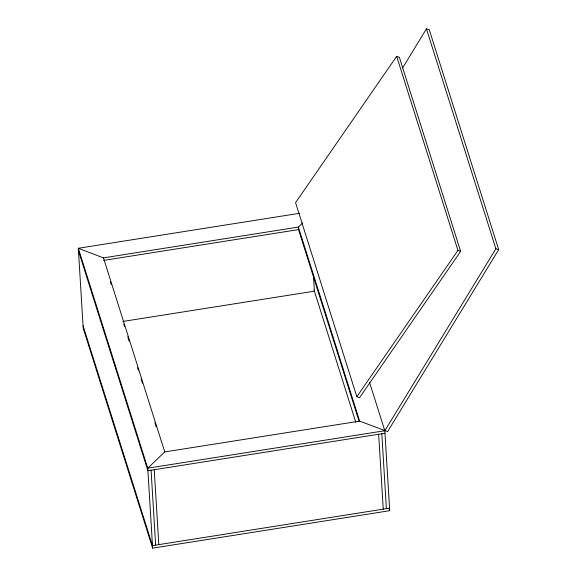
<?xml version="1.0" encoding="UTF-8"?>
<svg xmlns="http://www.w3.org/2000/svg" width="577" height="577" viewBox="0 0 577 577"><rect width="100%" height="100%" fill="white"/><g stroke="black" fill="none" stroke-linecap="round" stroke-linejoin="round"><path stroke-width="0.87" d="M402.544 68.007L426.446 28.85L429.245 29.708L498.687 249.632L387.614 431.589L359.666 421.123L164.741 451.928L147.755 468.192L152.645 548.15L389.713 510.688L384.823 430.731L369.626 382.623M426.446 28.85L495.888 248.774L384.823 430.731L147.755 468.192L78.313 248.269L299.391 213.331M396.673 56.337L295.568 202.642L356.846 396.695L359.55 397.69L460.655 251.384L399.378 57.332L396.673 56.337L457.943 250.382L356.846 396.695M302.795 222.859L298.388 227.071L103.471 257.876L78.313 248.269L83.203 328.226L152.645 548.15M103.622 260.4L298.54 229.596L359.002 421.073M122.8 321.461L314.4 291.176L313.419 275.128M384.974 433.255L147.907 470.717L78.465 250.8M389.554 508.157L152.494 545.626L83.045 325.702M495.888 248.774L498.687 249.632M457.943 250.382L460.655 251.384M389.165 508.964L389.713 510.688M359.666 421.123L298.388 227.071L298.54 229.596M314.061 290.094L355.836 422.393M103.471 257.876L164.741 451.928M110.402 281.872L111.217 284.447M123.687 323.942L124.502 326.517M127.755 336.824L129.111 341.115M137.514 367.729L138.329 370.304M141.04 378.894L142.396 383.186M154.867 422.681L156.223 426.973M381.815 433.753L386.395 508.662M378.649 434.25L383.236 509.159M154.232 469.721L158.812 544.623M151.073 470.219L155.653 545.128"/></g></svg>
